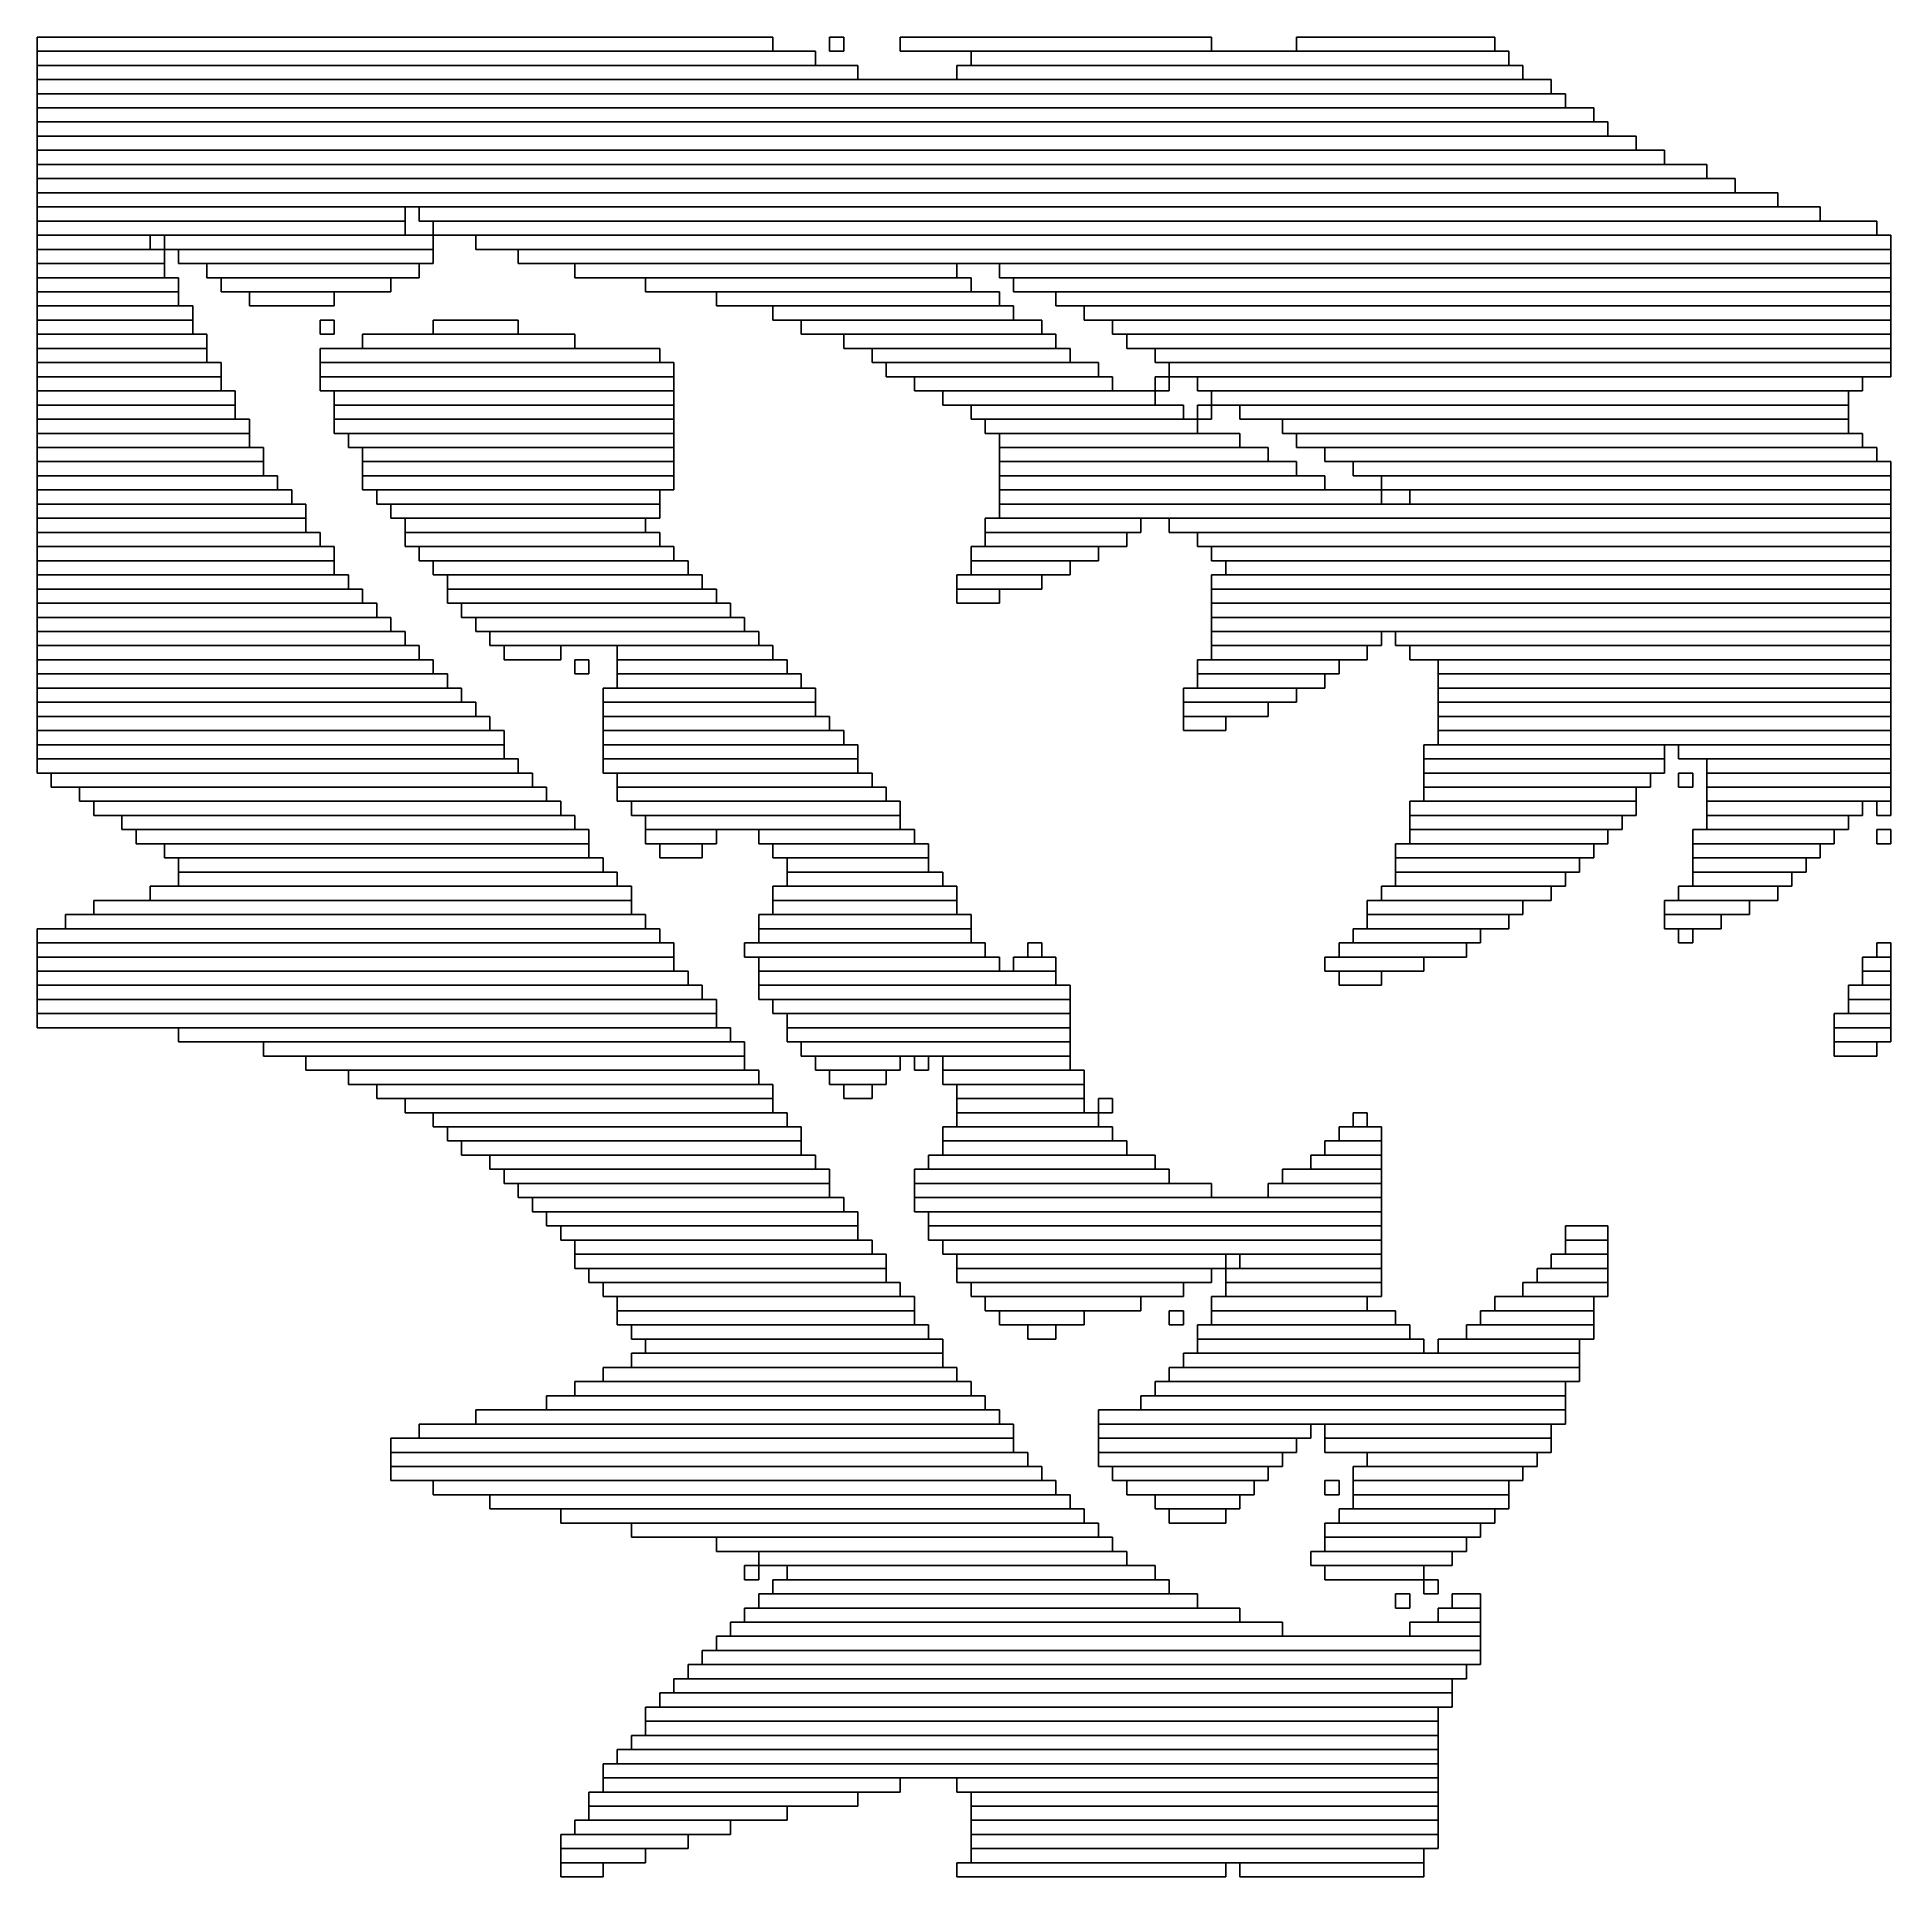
# Model space of a CAD drawing. Extents: x 446 to 577, y 447 to 577.
import ezdxf

# ---------------------------------------------------------------- set-up
doc = ezdxf.new("R2010")
doc.units = 0

msp = doc.modelspace()

# ---------------------------------------------------------------- linework, layer by layer
for p, q in [((446, 577), (498, 577)), ((446, 576), (446, 577)), ((498, 577), (498, 576)), ((502, 577), (503, 577)), ((502, 576), (502, 577)), ((503, 577), (503, 576)), ((507, 577), (529, 577)), ((507, 576), (507, 577)), ((529, 577), (529, 576)), ((535, 577), (549, 577)), ((535, 576), (535, 577)), ((549, 577), (549, 576)), ((498, 576), (446, 576)), ((446, 576), (501, 576)), ((446, 575), (446, 576)), ((501, 576), (501, 575)), ((503, 576), (502, 576)), ((529, 576), (507, 576)), ((512, 576), (550, 576)), ((512, 575), (512, 576)), ((549, 576), (535, 576)), ((550, 576), (550, 575)), ((501, 575), (446, 575)), ((446, 575), (504, 575)), ((446, 574), (446, 575)), ((504, 574), (446, 574)), ((446, 574), (553, 574)), ((446, 573), (446, 574)), ((504, 575), (504, 574)), ((511, 575), (551, 575)), ((511, 574), (511, 575)), ((551, 574), (511, 574)), ((550, 575), (512, 575)), ((551, 575), (551, 574)), ((553, 574), (553, 573)), ((553, 573), (446, 573)), ((446, 573), (554, 573)), ((446, 572), (446, 573)), ((554, 573), (554, 572)), ((554, 572), (446, 572)), ((446, 572), (556, 572)), ((446, 571), (446, 572)), ((556, 572), (556, 571)), ((556, 571), (446, 571)), ((446, 571), (557, 571)), ((446, 570), (446, 571)), ((557, 570), (446, 570)), ((446, 570), (559, 570)), ((446, 569), (446, 570)), ((557, 571), (557, 570)), ((559, 570), (559, 569)), ((559, 569), (446, 569)), ((446, 569), (561, 569)), ((446, 568), (446, 569)), ((561, 569), (561, 568)), ((561, 568), (446, 568)), ((446, 568), (564, 568)), ((446, 567), (446, 568)), ((564, 568), (564, 567)), ((564, 567), (446, 567)), ((446, 567), (566, 567)), ((446, 566), (446, 567)), ((566, 566), (446, 566)), ((446, 566), (569, 566)), ((446, 565), (446, 566)), ((566, 567), (566, 566)), ((569, 566), (569, 565)), ((569, 565), (446, 565)), ((446, 565), (472, 565)), ((446, 564), (446, 565)), ((472, 565), (472, 564)), ((473, 565), (572, 565)), ((473, 564), (473, 565)), ((572, 565), (572, 564)), ((472, 564), (446, 564)), ((446, 564), (472, 564)), ((446, 563), (446, 564)), ((472, 564), (472, 563)), ((572, 564), (473, 564)), ((474, 564), (576, 564)), ((474, 563), (474, 564)), ((576, 564), (576, 563)), ((472, 563), (446, 563)), ((446, 563), (454, 563)), ((446, 562), (446, 563)), ((454, 562), (446, 562)), ((446, 562), (455, 562)), ((446, 561), (446, 562)), ((454, 563), (454, 562)), ((455, 563), (474, 563)), ((455, 562), (455, 563)), ((474, 562), (455, 562)), ((455, 562), (455, 561)), ((456, 562), (474, 562)), ((456, 561), (456, 562)), ((576, 563), (474, 563)), ((474, 563), (474, 562)), ((474, 562), (474, 561)), ((477, 563), (577, 563)), ((477, 562), (477, 563)), ((577, 562), (477, 562)), ((480, 562), (577, 562)), ((480, 561), (480, 562)), ((577, 563), (577, 562)), ((577, 562), (577, 561)), ((455, 561), (446, 561)), ((446, 561), (455, 561)), ((446, 560), (446, 561)), ((455, 561), (455, 560)), ((474, 561), (456, 561)), ((458, 561), (473, 561)), ((458, 560), (458, 561)), ((473, 561), (473, 560)), ((577, 561), (480, 561)), ((484, 561), (511, 561)), ((484, 560), (484, 561)), ((511, 561), (511, 560)), ((514, 561), (577, 561)), ((514, 560), (514, 561)), ((577, 561), (577, 560)), ((455, 560), (446, 560)), ((446, 560), (456, 560)), ((446, 559), (446, 560)), ((456, 560), (456, 559)), ((473, 560), (458, 560)), ((459, 560), (471, 560)), ((459, 559), (459, 560)), ((471, 560), (471, 559)), ((511, 560), (484, 560)), ((489, 560), (512, 560)), ((489, 559), (489, 560)), ((512, 560), (512, 559)), ((577, 560), (514, 560)), ((515, 560), (577, 560)), ((515, 559), (515, 560)), ((577, 560), (577, 559)), ((456, 559), (446, 559)), ((446, 559), (456, 559)), ((446, 558), (446, 559)), ((456, 559), (456, 558)), ((471, 559), (459, 559)), ((461, 559), (467, 559)), ((461, 558), (461, 559)), ((467, 559), (467, 558)), ((512, 559), (489, 559)), ((494, 559), (514, 559)), ((494, 558), (494, 559)), ((514, 559), (514, 558)), ((577, 559), (515, 559)), ((518, 559), (577, 559)), ((518, 558), (518, 559)), ((577, 559), (577, 558)), ((456, 558), (446, 558)), ((446, 558), (457, 558)), ((446, 557), (446, 558)), ((457, 557), (446, 557)), ((446, 557), (457, 557)), ((446, 556), (446, 557)), ((457, 558), (457, 557)), ((457, 557), (457, 556)), ((467, 558), (461, 558)), ((466, 557), (467, 557)), ((466, 556), (466, 557)), ((467, 557), (467, 556)), ((474, 557), (480, 557)), ((474, 556), (474, 557)), ((480, 557), (480, 556)), ((514, 558), (494, 558)), ((498, 558), (515, 558)), ((498, 557), (498, 558)), ((515, 557), (498, 557)), ((500, 557), (517, 557)), ((500, 556), (500, 557)), ((515, 558), (515, 557)), ((517, 557), (517, 556)), ((577, 558), (518, 558)), ((520, 558), (577, 558)), ((520, 557), (520, 558)), ((577, 557), (520, 557)), ((522, 557), (577, 557)), ((522, 556), (522, 557)), ((577, 558), (577, 557)), ((577, 557), (577, 556)), ((457, 556), (446, 556)), ((446, 556), (458, 556)), ((446, 555), (446, 556)), ((458, 556), (458, 555)), ((467, 556), (466, 556)), ((469, 556), (484, 556)), ((469, 555), (469, 556)), ((480, 556), (474, 556)), ((484, 556), (484, 555)), ((517, 556), (500, 556)), ((503, 556), (518, 556)), ((503, 555), (503, 556)), ((518, 556), (518, 555)), ((577, 556), (522, 556)), ((523, 556), (577, 556)), ((523, 555), (523, 556)), ((577, 556), (577, 555)), ((458, 555), (446, 555)), ((446, 555), (458, 555)), ((446, 554), (446, 555)), ((458, 555), (458, 554)), ((466, 555), (490, 555)), ((466, 554), (466, 555)), ((484, 555), (469, 555)), ((490, 555), (490, 554)), ((518, 555), (503, 555)), ((505, 555), (519, 555)), ((505, 554), (505, 555)), ((519, 555), (519, 554)), ((577, 555), (523, 555)), ((525, 555), (577, 555)), ((525, 554), (525, 555)), ((577, 555), (577, 554)), ((458, 554), (446, 554)), ((446, 554), (459, 554)), ((446, 553), (446, 554)), ((459, 553), (446, 553)), ((446, 553), (459, 553)), ((446, 552), (446, 553)), ((459, 554), (459, 553)), ((459, 553), (459, 552)), ((490, 554), (466, 554)), ((466, 554), (491, 554)), ((466, 553), (466, 554)), ((491, 553), (466, 553)), ((466, 553), (491, 553)), ((466, 552), (466, 553)), ((491, 554), (491, 553)), ((491, 553), (491, 552)), ((519, 554), (505, 554)), ((506, 554), (521, 554)), ((506, 553), (506, 554)), ((521, 553), (506, 553)), ((508, 553), (522, 553)), ((508, 552), (508, 553)), ((521, 554), (521, 553)), ((522, 553), (522, 552)), ((577, 554), (525, 554)), ((525, 553), (526, 553)), ((525, 552), (525, 553)), ((526, 554), (577, 554)), ((526, 553), (526, 554)), ((577, 553), (526, 553)), ((526, 553), (526, 552)), ((528, 553), (575, 553)), ((528, 552), (528, 553)), ((575, 553), (575, 552)), ((577, 554), (577, 553)), ((459, 552), (446, 552)), ((446, 552), (460, 552)), ((446, 551), (446, 552)), ((460, 552), (460, 551)), ((491, 552), (466, 552)), ((467, 552), (491, 552)), ((467, 551), (467, 552)), ((491, 552), (491, 551)), ((522, 552), (508, 552)), ((510, 552), (525, 552)), ((510, 551), (510, 552)), ((526, 552), (525, 552)), ((525, 552), (525, 551)), ((575, 552), (528, 552)), ((529, 552), (574, 552)), ((529, 551), (529, 552)), ((574, 552), (574, 551)), ((460, 551), (446, 551)), ((446, 551), (460, 551)), ((446, 550), (446, 551)), ((460, 551), (460, 550)), ((491, 551), (467, 551)), ((467, 551), (491, 551)), ((467, 550), (467, 551)), ((491, 551), (491, 550)), ((525, 551), (510, 551)), ((512, 551), (527, 551)), ((512, 550), (512, 551)), ((527, 551), (527, 550)), ((528, 551), (529, 551)), ((528, 550), (528, 551)), ((574, 551), (529, 551)), ((529, 551), (529, 550)), ((531, 551), (574, 551)), ((531, 550), (531, 551)), ((574, 551), (574, 550)), ((460, 550), (446, 550)), ((446, 550), (461, 550)), ((446, 549), (446, 550)), ((461, 549), (446, 549)), ((446, 549), (461, 549)), ((446, 548), (446, 549)), ((461, 550), (461, 549)), ((461, 549), (461, 548)), ((491, 550), (467, 550)), ((467, 550), (491, 550)), ((467, 549), (467, 550)), ((491, 549), (467, 549)), ((468, 549), (491, 549)), ((468, 548), (468, 549)), ((491, 550), (491, 549)), ((491, 549), (491, 548)), ((527, 550), (512, 550)), ((513, 550), (528, 550)), ((513, 549), (513, 550)), ((528, 549), (513, 549)), ((514, 549), (531, 549)), ((514, 548), (514, 549)), ((529, 550), (528, 550)), ((528, 550), (528, 549)), ((574, 550), (531, 550)), ((531, 549), (531, 548)), ((534, 550), (574, 550)), ((534, 549), (534, 550)), ((574, 549), (534, 549)), ((535, 549), (575, 549)), ((535, 548), (535, 549)), ((574, 550), (574, 549)), ((575, 549), (575, 548)), ((461, 548), (446, 548)), ((446, 548), (462, 548)), ((446, 547), (446, 548)), ((462, 548), (462, 547)), ((491, 548), (468, 548)), ((469, 548), (491, 548)), ((469, 547), (469, 548)), ((491, 548), (491, 547)), ((531, 548), (514, 548)), ((514, 548), (533, 548)), ((514, 547), (514, 548)), ((533, 548), (533, 547)), ((575, 548), (535, 548)), ((537, 548), (576, 548)), ((537, 547), (537, 548)), ((576, 548), (576, 547)), ((462, 547), (446, 547)), ((446, 547), (462, 547)), ((446, 546), (446, 547)), ((462, 547), (462, 546)), ((491, 547), (469, 547)), ((469, 547), (491, 547)), ((469, 546), (469, 547)), ((491, 547), (491, 546)), ((533, 547), (514, 547)), ((514, 547), (535, 547)), ((514, 546), (514, 547)), ((535, 547), (535, 546)), ((576, 547), (537, 547)), ((539, 547), (577, 547)), ((539, 546), (539, 547)), ((577, 547), (577, 546)), ((462, 546), (446, 546)), ((446, 546), (463, 546)), ((446, 545), (446, 546)), ((463, 545), (446, 545)), ((446, 545), (464, 545)), ((446, 544), (446, 545)), ((463, 546), (463, 545)), ((464, 545), (464, 544)), ((491, 546), (469, 546)), ((469, 546), (491, 546)), ((469, 545), (469, 546)), ((491, 545), (469, 545)), ((470, 545), (490, 545)), ((470, 544), (470, 545)), ((490, 545), (490, 544)), ((491, 546), (491, 545)), ((535, 546), (514, 546)), ((514, 546), (537, 546)), ((514, 545), (514, 546)), ((537, 545), (514, 545)), ((514, 545), (541, 545)), ((514, 544), (514, 545)), ((537, 546), (537, 545)), ((577, 546), (539, 546)), ((541, 546), (577, 546)), ((541, 545), (541, 546)), ((577, 545), (541, 545)), ((541, 545), (541, 544)), ((543, 545), (577, 545)), ((543, 544), (543, 545)), ((577, 546), (577, 545)), ((577, 545), (577, 544)), ((464, 544), (446, 544)), ((446, 544), (465, 544)), ((446, 543), (446, 544)), ((465, 544), (465, 543)), ((490, 544), (470, 544)), ((471, 544), (490, 544)), ((471, 543), (471, 544)), ((490, 544), (490, 543)), ((541, 544), (514, 544)), ((514, 544), (577, 544)), ((514, 543), (514, 544)), ((577, 544), (543, 544)), ((577, 544), (577, 543)), ((465, 543), (446, 543)), ((446, 543), (465, 543)), ((446, 542), (446, 543)), ((465, 543), (465, 542)), ((490, 543), (471, 543)), ((472, 543), (489, 543)), ((472, 542), (472, 543)), ((489, 543), (489, 542)), ((513, 543), (524, 543)), ((513, 542), (513, 543)), ((577, 543), (514, 543)), ((524, 543), (524, 542)), ((526, 543), (577, 543)), ((526, 542), (526, 543)), ((577, 543), (577, 542)), ((465, 542), (446, 542)), ((446, 542), (466, 542)), ((446, 541), (446, 542)), ((466, 542), (466, 541)), ((489, 542), (472, 542)), ((472, 542), (490, 542)), ((472, 541), (472, 542)), ((490, 542), (490, 541)), ((524, 542), (513, 542)), ((513, 542), (523, 542)), ((513, 541), (513, 542)), ((523, 542), (523, 541)), ((577, 542), (526, 542)), ((528, 542), (577, 542)), ((528, 541), (528, 542)), ((577, 542), (577, 541)), ((466, 541), (446, 541)), ((446, 541), (467, 541)), ((446, 540), (446, 541)), ((467, 540), (446, 540)), ((446, 540), (467, 540)), ((446, 539), (446, 540)), ((467, 541), (467, 540)), ((467, 540), (467, 539)), ((490, 541), (472, 541)), ((473, 541), (491, 541)), ((473, 540), (473, 541)), ((491, 540), (473, 540)), ((474, 540), (492, 540)), ((474, 539), (474, 540)), ((491, 541), (491, 540)), ((492, 540), (492, 539)), ((512, 541), (521, 541)), ((512, 540), (512, 541)), ((521, 540), (512, 540)), ((512, 540), (519, 540)), ((512, 539), (512, 540)), ((523, 541), (513, 541)), ((519, 540), (519, 539)), ((521, 541), (521, 540)), ((577, 541), (528, 541)), ((529, 541), (577, 541)), ((529, 540), (529, 541)), ((577, 540), (529, 540)), ((530, 540), (577, 540)), ((530, 539), (530, 540)), ((577, 541), (577, 540)), ((577, 540), (577, 539)), ((467, 539), (446, 539)), ((446, 539), (468, 539)), ((446, 538), (446, 539)), ((468, 539), (468, 538)), ((492, 539), (474, 539)), ((475, 539), (493, 539)), ((475, 538), (475, 539)), ((493, 539), (493, 538)), ((511, 539), (517, 539)), ((511, 538), (511, 539)), ((519, 539), (512, 539)), ((517, 539), (517, 538)), ((529, 539), (577, 539)), ((529, 538), (529, 539)), ((577, 539), (530, 539)), ((577, 539), (577, 538)), ((468, 538), (446, 538)), ((446, 538), (469, 538)), ((446, 537), (446, 538)), ((469, 538), (469, 537)), ((493, 538), (475, 538)), ((475, 538), (494, 538)), ((475, 537), (475, 538)), ((494, 538), (494, 537)), ((517, 538), (511, 538)), ((511, 538), (514, 538)), ((511, 537), (511, 538)), ((514, 538), (514, 537)), ((577, 538), (529, 538)), ((529, 538), (577, 538)), ((529, 537), (529, 538)), ((577, 538), (577, 537)), ((469, 537), (446, 537)), ((446, 537), (470, 537)), ((446, 536), (446, 537)), ((470, 536), (446, 536)), ((446, 536), (471, 536)), ((446, 535), (446, 536)), ((470, 537), (470, 536)), ((471, 536), (471, 535)), ((494, 537), (475, 537)), ((476, 537), (495, 537)), ((476, 536), (476, 537)), ((495, 536), (476, 536)), ((477, 536), (496, 536)), ((477, 535), (477, 536)), ((495, 537), (495, 536)), ((496, 536), (496, 535)), ((514, 537), (511, 537)), ((577, 537), (529, 537)), ((529, 537), (577, 537)), ((529, 536), (529, 537)), ((577, 536), (529, 536)), ((529, 536), (577, 536)), ((529, 535), (529, 536)), ((577, 537), (577, 536)), ((577, 536), (577, 535)), ((471, 535), (446, 535)), ((446, 535), (472, 535)), ((446, 534), (446, 535)), ((472, 535), (472, 534)), ((496, 535), (477, 535)), ((478, 535), (497, 535)), ((478, 534), (478, 535)), ((497, 535), (497, 534)), ((577, 535), (529, 535)), ((529, 535), (541, 535)), ((529, 534), (529, 535)), ((541, 535), (541, 534)), ((542, 535), (577, 535)), ((542, 534), (542, 535)), ((577, 535), (577, 534)), ((472, 534), (446, 534)), ((446, 534), (473, 534)), ((446, 533), (446, 534)), ((473, 534), (473, 533)), ((497, 534), (478, 534)), ((479, 534), (483, 534)), ((479, 533), (479, 534)), ((483, 534), (483, 533)), ((487, 534), (498, 534)), ((487, 533), (487, 534)), ((498, 534), (498, 533)), ((541, 534), (529, 534)), ((529, 534), (540, 534)), ((529, 533), (529, 534)), ((540, 534), (540, 533)), ((577, 534), (542, 534)), ((543, 534), (577, 534)), ((543, 533), (543, 534)), ((577, 534), (577, 533)), ((473, 533), (446, 533)), ((446, 533), (474, 533)), ((446, 532), (446, 533)), ((474, 532), (446, 532)), ((446, 532), (475, 532)), ((446, 531), (446, 532)), ((474, 533), (474, 532)), ((475, 532), (475, 531)), ((483, 533), (479, 533)), ((484, 533), (485, 533)), ((484, 532), (484, 533)), ((485, 532), (484, 532)), ((485, 533), (485, 532)), ((498, 533), (487, 533)), ((487, 533), (499, 533)), ((487, 532), (487, 533)), ((499, 532), (487, 532)), ((487, 532), (500, 532)), ((487, 531), (487, 532)), ((499, 533), (499, 532)), ((500, 532), (500, 531)), ((528, 533), (538, 533)), ((528, 532), (528, 533)), ((538, 532), (528, 532)), ((528, 532), (537, 532)), ((528, 531), (528, 532)), ((540, 533), (529, 533)), ((537, 532), (537, 531)), ((538, 533), (538, 532)), ((577, 533), (543, 533)), ((545, 533), (577, 533)), ((545, 532), (545, 533)), ((577, 532), (545, 532)), ((545, 532), (577, 532)), ((545, 531), (545, 532)), ((577, 533), (577, 532)), ((577, 532), (577, 531)), ((475, 531), (446, 531)), ((446, 531), (476, 531)), ((446, 530), (446, 531)), ((476, 531), (476, 530)), ((486, 531), (501, 531)), ((486, 530), (486, 531)), ((500, 531), (487, 531)), ((501, 531), (501, 530)), ((527, 531), (535, 531)), ((527, 530), (527, 531)), ((537, 531), (528, 531)), ((535, 531), (535, 530)), ((577, 531), (545, 531)), ((545, 531), (577, 531)), ((545, 530), (545, 531)), ((577, 531), (577, 530)), ((476, 530), (446, 530)), ((446, 530), (477, 530)), ((446, 529), (446, 530)), ((477, 530), (477, 529)), ((501, 530), (486, 530)), ((486, 530), (501, 530)), ((486, 529), (486, 530)), ((501, 530), (501, 529)), ((535, 530), (527, 530)), ((527, 530), (533, 530)), ((527, 529), (527, 530)), ((533, 530), (533, 529)), ((577, 530), (545, 530)), ((545, 530), (577, 530)), ((545, 529), (545, 530)), ((577, 530), (577, 529)), ((477, 529), (446, 529)), ((446, 529), (478, 529)), ((446, 528), (446, 529)), ((478, 528), (446, 528)), ((446, 528), (479, 528)), ((446, 527), (446, 528)), ((478, 529), (478, 528)), ((479, 528), (479, 527)), ((501, 529), (486, 529)), ((486, 529), (502, 529)), ((486, 528), (486, 529)), ((502, 528), (486, 528)), ((486, 528), (503, 528)), ((486, 527), (486, 528)), ((502, 529), (502, 528)), ((503, 528), (503, 527)), ((533, 529), (527, 529)), ((527, 529), (530, 529)), ((527, 528), (527, 529)), ((530, 528), (527, 528)), ((530, 529), (530, 528)), ((577, 529), (545, 529)), ((545, 529), (577, 529)), ((545, 528), (545, 529)), ((577, 528), (545, 528)), ((545, 528), (577, 528)), ((545, 527), (545, 528)), ((577, 529), (577, 528)), ((577, 528), (577, 527)), ((479, 527), (446, 527)), ((446, 527), (479, 527)), ((446, 526), (446, 527)), ((479, 527), (479, 526)), ((503, 527), (486, 527)), ((486, 527), (504, 527)), ((486, 526), (486, 527)), ((504, 527), (504, 526)), ((544, 527), (561, 527)), ((544, 526), (544, 527)), ((577, 527), (545, 527)), ((561, 527), (561, 526)), ((562, 527), (577, 527)), ((562, 526), (562, 527)), ((577, 527), (577, 526)), ((479, 526), (446, 526)), ((446, 526), (480, 526)), ((446, 525), (446, 526)), ((480, 526), (480, 525)), ((504, 526), (486, 526)), ((486, 526), (504, 526)), ((486, 525), (486, 526)), ((504, 526), (504, 525)), ((561, 526), (544, 526)), ((544, 526), (561, 526)), ((544, 525), (544, 526)), ((561, 526), (561, 525)), ((577, 526), (562, 526)), ((564, 526), (577, 526)), ((564, 525), (564, 526)), ((577, 526), (577, 525)), ((480, 525), (446, 525)), ((447, 525), (481, 525)), ((447, 524), (447, 525)), ((481, 524), (447, 524)), ((449, 524), (482, 524)), ((449, 523), (449, 524)), ((481, 525), (481, 524)), ((482, 524), (482, 523)), ((504, 525), (486, 525)), ((487, 525), (505, 525)), ((487, 524), (487, 525)), ((505, 524), (487, 524)), ((487, 524), (506, 524)), ((487, 523), (487, 524)), ((505, 525), (505, 524)), ((506, 524), (506, 523)), ((561, 525), (544, 525)), ((544, 525), (560, 525)), ((544, 524), (544, 525)), ((560, 524), (544, 524)), ((544, 524), (559, 524)), ((544, 523), (544, 524)), ((559, 524), (559, 523)), ((560, 525), (560, 524)), ((562, 525), (563, 525)), ((562, 524), (562, 525)), ((563, 524), (562, 524)), ((563, 525), (563, 524)), ((577, 525), (564, 525)), ((564, 525), (577, 525)), ((564, 524), (564, 525)), ((577, 524), (564, 524)), ((564, 524), (577, 524)), ((564, 523), (564, 524)), ((577, 525), (577, 524)), ((577, 524), (577, 523)), ((482, 523), (449, 523)), ((450, 523), (483, 523)), ((450, 522), (450, 523)), ((483, 523), (483, 522)), ((506, 523), (487, 523)), ((488, 523), (507, 523)), ((488, 522), (488, 523)), ((507, 523), (507, 522)), ((543, 523), (559, 523)), ((543, 522), (543, 523)), ((559, 523), (544, 523)), ((559, 523), (559, 522)), ((577, 523), (564, 523)), ((564, 523), (575, 523)), ((564, 522), (564, 523)), ((575, 523), (575, 522)), ((576, 523), (577, 523)), ((576, 522), (576, 523)), ((577, 523), (577, 522)), ((483, 522), (450, 522)), ((452, 522), (484, 522)), ((452, 521), (452, 522)), ((484, 522), (484, 521)), ((507, 522), (488, 522)), ((489, 522), (507, 522)), ((489, 521), (489, 522)), ((507, 522), (507, 521)), ((559, 522), (543, 522)), ((543, 522), (558, 522)), ((543, 521), (543, 522)), ((558, 522), (558, 521)), ((575, 522), (564, 522)), ((564, 522), (574, 522)), ((564, 521), (564, 522)), ((574, 522), (574, 521)), ((577, 522), (576, 522)), ((484, 521), (452, 521)), ((453, 521), (485, 521)), ((453, 520), (453, 521)), ((485, 521), (485, 520)), ((507, 521), (489, 521)), ((489, 521), (494, 521)), ((489, 520), (489, 521)), ((494, 521), (494, 520)), ((497, 521), (508, 521)), ((497, 520), (497, 521)), ((508, 521), (508, 520)), ((558, 521), (543, 521)), ((543, 521), (557, 521)), ((543, 520), (543, 521)), ((557, 521), (557, 520)), ((563, 521), (573, 521)), ((563, 520), (563, 521)), ((574, 521), (564, 521)), ((573, 521), (573, 520)), ((576, 521), (577, 521)), ((576, 520), (576, 521)), ((577, 521), (577, 520)), ((485, 520), (453, 520)), ((455, 520), (485, 520)), ((455, 519), (455, 520)), ((485, 519), (455, 519)), ((456, 519), (486, 519)), ((456, 518), (456, 519)), ((485, 520), (485, 519)), ((486, 519), (486, 518)), ((494, 520), (489, 520)), ((490, 520), (493, 520)), ((490, 519), (490, 520)), ((493, 519), (490, 519)), ((493, 520), (493, 519)), ((508, 520), (497, 520)), ((498, 520), (509, 520)), ((498, 519), (498, 520)), ((509, 519), (498, 519)), ((499, 519), (509, 519)), ((499, 518), (499, 519)), ((509, 520), (509, 519)), ((509, 519), (509, 518)), ((542, 520), (556, 520)), ((542, 519), (542, 520)), ((556, 519), (542, 519)), ((542, 519), (555, 519)), ((542, 518), (542, 519)), ((557, 520), (543, 520)), ((555, 519), (555, 518)), ((556, 520), (556, 519)), ((573, 520), (563, 520)), ((563, 520), (572, 520)), ((563, 519), (563, 520)), ((572, 519), (563, 519)), ((563, 519), (571, 519)), ((563, 518), (563, 519)), ((571, 519), (571, 518)), ((572, 520), (572, 519)), ((577, 520), (576, 520)), ((486, 518), (456, 518)), ((456, 518), (487, 518)), ((456, 517), (456, 518)), ((487, 518), (487, 517)), ((509, 518), (499, 518)), ((499, 518), (510, 518)), ((499, 517), (499, 518)), ((510, 518), (510, 517)), ((555, 518), (542, 518)), ((542, 518), (554, 518)), ((542, 517), (542, 518)), ((554, 518), (554, 517)), ((571, 518), (563, 518)), ((563, 518), (570, 518)), ((563, 517), (563, 518)), ((570, 518), (570, 517)), ((454, 517), (488, 517)), ((454, 516), (454, 517)), ((487, 517), (456, 517)), ((488, 517), (488, 516)), ((498, 517), (511, 517)), ((498, 516), (498, 517)), ((510, 517), (499, 517)), ((511, 517), (511, 516)), ((541, 517), (553, 517)), ((541, 516), (541, 517)), ((554, 517), (542, 517)), ((553, 517), (553, 516)), ((562, 517), (569, 517)), ((562, 516), (562, 517)), ((570, 517), (563, 517)), ((569, 517), (569, 516)), ((448, 515), (489, 515)), ((448, 514), (448, 515)), ((450, 516), (488, 516)), ((450, 515), (450, 516)), ((488, 515), (450, 515)), ((488, 516), (454, 516)), ((488, 516), (488, 515)), ((489, 515), (489, 514)), ((497, 515), (512, 515)), ((497, 514), (497, 515)), ((511, 516), (498, 516)), ((498, 516), (511, 516)), ((498, 515), (498, 516)), ((511, 515), (498, 515)), ((511, 516), (511, 515)), ((512, 515), (512, 514)), ((540, 516), (551, 516)), ((540, 515), (540, 516)), ((551, 515), (540, 515)), ((540, 515), (550, 515)), ((540, 514), (540, 515)), ((553, 516), (541, 516)), ((550, 515), (550, 514)), ((551, 516), (551, 515)), ((561, 516), (567, 516)), ((561, 515), (561, 516)), ((567, 515), (561, 515)), ((561, 515), (565, 515)), ((561, 514), (561, 515)), ((569, 516), (562, 516)), ((565, 515), (565, 514)), ((567, 516), (567, 515)), ((446, 514), (490, 514)), ((446, 513), (446, 514)), ((489, 514), (448, 514)), ((490, 514), (490, 513)), ((512, 514), (497, 514)), ((497, 514), (512, 514)), ((497, 513), (497, 514)), ((512, 514), (512, 513)), ((539, 514), (548, 514)), ((539, 513), (539, 514)), ((550, 514), (540, 514)), ((548, 514), (548, 513)), ((565, 514), (561, 514)), ((562, 514), (563, 514)), ((562, 513), (562, 514)), ((563, 514), (563, 513)), ((490, 513), (446, 513)), ((446, 513), (491, 513)), ((446, 512), (446, 513)), ((491, 513), (491, 512)), ((496, 513), (513, 513)), ((496, 512), (496, 513)), ((512, 513), (497, 513)), ((513, 513), (513, 512)), ((516, 513), (517, 513)), ((516, 512), (516, 513)), ((517, 513), (517, 512)), ((538, 513), (547, 513)), ((538, 512), (538, 513)), ((548, 513), (539, 513)), ((547, 513), (547, 512)), ((563, 513), (562, 513)), ((576, 513), (577, 513)), ((576, 512), (576, 513)), ((577, 513), (577, 512)), ((491, 512), (446, 512)), ((446, 512), (491, 512)), ((446, 511), (446, 512)), ((491, 511), (446, 511)), ((446, 511), (492, 511)), ((446, 510), (446, 511)), ((491, 512), (491, 511)), ((492, 511), (492, 510)), ((513, 512), (496, 512)), ((497, 512), (514, 512)), ((497, 511), (497, 512)), ((514, 511), (497, 511)), ((497, 511), (518, 511)), ((497, 510), (497, 511)), ((514, 512), (514, 511)), ((515, 512), (518, 512)), ((515, 511), (515, 512)), ((518, 511), (515, 511)), ((517, 512), (516, 512)), ((518, 512), (518, 511)), ((518, 511), (518, 510)), ((537, 512), (544, 512)), ((537, 511), (537, 512)), ((544, 511), (537, 511)), ((547, 512), (538, 512)), ((538, 511), (541, 511)), ((538, 510), (538, 511)), ((541, 511), (541, 510)), ((544, 512), (544, 511)), ((575, 512), (577, 512)), ((575, 511), (575, 512)), ((577, 511), (575, 511)), ((575, 511), (577, 511)), ((575, 510), (575, 511)), ((577, 512), (576, 512)), ((577, 512), (577, 511)), ((577, 511), (577, 510)), ((492, 510), (446, 510)), ((446, 510), (493, 510)), ((446, 509), (446, 510)), ((493, 510), (493, 509)), ((518, 510), (497, 510)), ((497, 510), (519, 510)), ((497, 509), (497, 510)), ((519, 510), (519, 509)), ((541, 510), (538, 510)), ((574, 510), (577, 510)), ((574, 509), (574, 510)), ((577, 510), (575, 510)), ((577, 510), (577, 509)), ((493, 509), (446, 509)), ((446, 509), (494, 509)), ((446, 508), (446, 509)), ((494, 509), (494, 508)), ((519, 509), (497, 509)), ((498, 509), (519, 509)), ((498, 508), (498, 509)), ((519, 509), (519, 508)), ((577, 509), (574, 509)), ((574, 509), (577, 509)), ((574, 508), (574, 509)), ((577, 509), (577, 508)), ((494, 508), (446, 508)), ((446, 508), (494, 508)), ((446, 507), (446, 508)), ((494, 507), (446, 507)), ((456, 507), (495, 507)), ((456, 506), (456, 507)), ((494, 508), (494, 507)), ((495, 507), (495, 506)), ((519, 508), (498, 508)), ((499, 508), (519, 508)), ((499, 507), (499, 508)), ((519, 507), (499, 507)), ((499, 507), (519, 507)), ((499, 506), (499, 507)), ((519, 508), (519, 507)), ((519, 507), (519, 506)), ((573, 508), (577, 508)), ((573, 507), (573, 508)), ((577, 507), (573, 507)), ((573, 507), (577, 507)), ((573, 506), (573, 507)), ((577, 508), (574, 508)), ((577, 508), (577, 507)), ((577, 507), (577, 506)), ((495, 506), (456, 506)), ((462, 506), (496, 506)), ((462, 505), (462, 506)), ((496, 506), (496, 505)), ((519, 506), (499, 506)), ((500, 506), (519, 506)), ((500, 505), (500, 506)), ((519, 506), (519, 505)), ((577, 506), (573, 506)), ((573, 506), (576, 506)), ((573, 505), (573, 506)), ((576, 506), (576, 505)), ((496, 505), (462, 505)), ((465, 505), (496, 505)), ((465, 504), (465, 505)), ((496, 505), (496, 504)), ((519, 505), (500, 505)), ((501, 505), (507, 505)), ((501, 504), (501, 505)), ((507, 505), (507, 504)), ((508, 505), (509, 505)), ((508, 504), (508, 505)), ((509, 505), (509, 504)), ((510, 505), (519, 505)), ((510, 504), (510, 505)), ((519, 505), (519, 504)), ((576, 505), (573, 505)), ((496, 504), (465, 504)), ((468, 504), (497, 504)), ((468, 503), (468, 504)), ((497, 504), (497, 503)), ((507, 504), (501, 504)), ((502, 504), (506, 504)), ((502, 503), (502, 504)), ((506, 504), (506, 503)), ((509, 504), (508, 504)), ((519, 504), (510, 504)), ((510, 504), (520, 504)), ((510, 503), (510, 504)), ((520, 504), (520, 503)), ((497, 503), (468, 503)), ((470, 503), (498, 503)), ((470, 502), (470, 503)), ((498, 502), (470, 502)), ((472, 502), (498, 502)), ((472, 501), (472, 502)), ((498, 503), (498, 502)), ((498, 502), (498, 501)), ((506, 503), (502, 503)), ((503, 503), (505, 503)), ((503, 502), (503, 503)), ((505, 502), (503, 502)), ((505, 503), (505, 502)), ((520, 503), (510, 503)), ((511, 503), (520, 503)), ((511, 502), (511, 503)), ((520, 502), (511, 502)), ((511, 502), (520, 502)), ((511, 501), (511, 502)), ((520, 503), (520, 502)), ((520, 502), (520, 501)), ((521, 502), (522, 502)), ((521, 501), (521, 502)), ((522, 502), (522, 501)), ((498, 501), (472, 501)), ((474, 501), (499, 501)), ((474, 500), (474, 501)), ((499, 501), (499, 500)), ((520, 501), (511, 501)), ((511, 501), (521, 501)), ((511, 500), (511, 501)), ((522, 501), (521, 501)), ((521, 501), (521, 500)), ((539, 501), (540, 501)), ((539, 500), (539, 501)), ((540, 501), (540, 500)), ((499, 500), (474, 500)), ((475, 500), (500, 500)), ((475, 499), (475, 500)), ((500, 500), (500, 499)), ((510, 500), (522, 500)), ((510, 499), (510, 500)), ((521, 500), (511, 500)), ((522, 500), (522, 499)), ((538, 500), (541, 500)), ((538, 499), (538, 500)), ((540, 500), (539, 500)), ((541, 500), (541, 499)), ((500, 499), (475, 499)), ((476, 499), (500, 499)), ((476, 498), (476, 499)), ((500, 498), (476, 498)), ((478, 498), (501, 498)), ((478, 497), (478, 498)), ((500, 499), (500, 498)), ((501, 498), (501, 497)), ((509, 498), (525, 498)), ((509, 497), (509, 498)), ((522, 499), (510, 499)), ((510, 499), (523, 499)), ((510, 498), (510, 499)), ((523, 498), (510, 498)), ((523, 499), (523, 498)), ((525, 498), (525, 497)), ((536, 498), (541, 498)), ((536, 497), (536, 498)), ((537, 499), (541, 499)), ((537, 498), (537, 499)), ((541, 498), (537, 498)), ((541, 499), (538, 499)), ((541, 499), (541, 498)), ((541, 498), (541, 497)), ((501, 497), (478, 497)), ((479, 497), (502, 497)), ((479, 496), (479, 497)), ((502, 497), (502, 496)), ((508, 497), (526, 497)), ((508, 496), (508, 497)), ((525, 497), (509, 497)), ((526, 497), (526, 496)), ((534, 497), (541, 497)), ((534, 496), (534, 497)), ((541, 497), (536, 497)), ((541, 497), (541, 496)), ((502, 496), (479, 496)), ((480, 496), (502, 496)), ((480, 495), (480, 496)), ((502, 496), (502, 495)), ((526, 496), (508, 496)), ((508, 496), (529, 496)), ((508, 495), (508, 496)), ((529, 496), (529, 495)), ((533, 496), (541, 496)), ((533, 495), (533, 496)), ((541, 496), (534, 496)), ((541, 496), (541, 495)), ((502, 495), (480, 495)), ((481, 495), (503, 495)), ((481, 494), (481, 495)), ((503, 494), (481, 494)), ((482, 494), (504, 494)), ((482, 493), (482, 494)), ((503, 495), (503, 494)), ((504, 494), (504, 493)), ((529, 495), (508, 495)), ((508, 495), (541, 495)), ((508, 494), (508, 495)), ((541, 494), (508, 494)), ((509, 494), (541, 494)), ((509, 493), (509, 494)), ((541, 495), (533, 495)), ((541, 495), (541, 494)), ((541, 494), (541, 493)), ((504, 493), (482, 493)), ((483, 493), (504, 493)), ((483, 492), (483, 493)), ((504, 493), (504, 492)), ((541, 493), (509, 493)), ((509, 493), (541, 493)), ((509, 492), (509, 493)), ((541, 493), (541, 492)), ((554, 493), (557, 493)), ((554, 492), (554, 493)), ((557, 493), (557, 492)), ((504, 492), (483, 492)), ((484, 492), (505, 492)), ((484, 491), (484, 492)), ((505, 492), (505, 491)), ((541, 492), (509, 492)), ((510, 492), (541, 492)), ((510, 491), (510, 492)), ((541, 492), (541, 491)), ((557, 492), (554, 492)), ((554, 492), (557, 492)), ((554, 491), (554, 492)), ((557, 492), (557, 491)), ((505, 491), (484, 491)), ((484, 491), (506, 491)), ((484, 490), (484, 491)), ((506, 490), (484, 490)), ((485, 490), (506, 490)), ((485, 489), (485, 490)), ((506, 491), (506, 490)), ((506, 490), (506, 489)), ((541, 491), (510, 491)), ((511, 491), (530, 491)), ((511, 490), (511, 491)), ((530, 490), (511, 490)), ((511, 490), (529, 490)), ((511, 489), (511, 490)), ((529, 490), (529, 489)), ((530, 491), (530, 490)), ((530, 490), (541, 490)), ((530, 489), (530, 490)), ((531, 491), (541, 491)), ((531, 490), (531, 491)), ((541, 490), (531, 490)), ((541, 491), (541, 490)), ((541, 490), (541, 489)), ((552, 490), (557, 490)), ((552, 489), (552, 490)), ((553, 491), (557, 491)), ((553, 490), (553, 491)), ((557, 490), (553, 490)), ((557, 491), (554, 491)), ((557, 491), (557, 490)), ((557, 490), (557, 489)), ((506, 489), (485, 489)), ((486, 489), (507, 489)), ((486, 488), (486, 489)), ((507, 489), (507, 488)), ((529, 489), (511, 489)), ((512, 489), (527, 489)), ((512, 488), (512, 489)), ((527, 489), (527, 488)), ((541, 489), (530, 489)), ((530, 489), (541, 489)), ((530, 488), (530, 489)), ((541, 489), (541, 488)), ((551, 489), (557, 489)), ((551, 488), (551, 489)), ((557, 489), (552, 489)), ((557, 489), (557, 488)), ((507, 488), (486, 488)), ((487, 488), (508, 488)), ((487, 487), (487, 488)), ((508, 488), (508, 487)), ((527, 488), (512, 488)), ((513, 488), (524, 488)), ((513, 487), (513, 488)), ((524, 488), (524, 487)), ((529, 488), (540, 488)), ((529, 487), (529, 488)), ((541, 488), (530, 488)), ((540, 488), (540, 487)), ((549, 488), (556, 488)), ((549, 487), (549, 488)), ((557, 488), (551, 488)), ((556, 488), (556, 487)), ((508, 487), (487, 487)), ((487, 487), (508, 487)), ((487, 486), (487, 487)), ((508, 487), (508, 486)), ((524, 487), (513, 487)), ((514, 487), (520, 487)), ((514, 486), (514, 487)), ((520, 487), (520, 486)), ((526, 487), (527, 487)), ((526, 486), (526, 487)), ((527, 487), (527, 486)), ((540, 487), (529, 487)), ((529, 487), (542, 487)), ((529, 486), (529, 487)), ((542, 487), (542, 486)), ((548, 487), (556, 487)), ((548, 486), (548, 487)), ((556, 487), (549, 487)), ((556, 487), (556, 486)), ((508, 486), (487, 486)), ((488, 486), (509, 486)), ((488, 485), (488, 486)), ((509, 485), (488, 485)), ((489, 485), (510, 485)), ((489, 484), (489, 485)), ((509, 486), (509, 485)), ((510, 485), (510, 484)), ((520, 486), (514, 486)), ((516, 486), (518, 486)), ((516, 485), (516, 486)), ((518, 485), (516, 485)), ((518, 486), (518, 485)), ((527, 486), (526, 486)), ((528, 486), (543, 486)), ((528, 485), (528, 486)), ((543, 485), (528, 485)), ((528, 485), (544, 485)), ((528, 484), (528, 485)), ((542, 486), (529, 486)), ((543, 486), (543, 485)), ((544, 485), (544, 484)), ((545, 485), (555, 485)), ((545, 484), (545, 485)), ((547, 486), (556, 486)), ((547, 485), (547, 486)), ((556, 485), (547, 485)), ((556, 486), (548, 486)), ((555, 485), (555, 484)), ((556, 486), (556, 485)), ((488, 484), (510, 484)), ((488, 483), (488, 484)), ((510, 484), (489, 484)), ((510, 484), (510, 483)), ((527, 484), (555, 484)), ((527, 483), (527, 484)), ((544, 484), (528, 484)), ((555, 484), (545, 484)), ((555, 484), (555, 483)), ((486, 483), (511, 483)), ((486, 482), (486, 483)), ((510, 483), (488, 483)), ((511, 483), (511, 482)), ((526, 483), (555, 483)), ((526, 482), (526, 483)), ((555, 483), (527, 483)), ((555, 483), (555, 482)), ((482, 481), (513, 481)), ((482, 480), (482, 481)), ((484, 482), (512, 482)), ((484, 481), (484, 482)), ((512, 481), (484, 481)), ((511, 482), (486, 482)), ((512, 482), (512, 481)), ((513, 481), (513, 480)), ((524, 481), (554, 481)), ((524, 480), (524, 481)), ((525, 482), (554, 482)), ((525, 481), (525, 482)), ((554, 481), (525, 481)), ((555, 482), (526, 482)), ((554, 482), (554, 481)), ((554, 481), (554, 480)), ((477, 480), (514, 480)), ((477, 479), (477, 480)), ((513, 480), (482, 480)), ((514, 480), (514, 479)), ((521, 480), (554, 480)), ((521, 479), (521, 480)), ((554, 480), (524, 480)), ((554, 480), (554, 479)), ((473, 479), (515, 479)), ((473, 478), (473, 479)), ((514, 479), (477, 479)), ((515, 479), (515, 478)), ((554, 479), (521, 479)), ((521, 479), (536, 479)), ((521, 478), (521, 479)), ((536, 479), (536, 478)), ((537, 479), (553, 479)), ((537, 478), (537, 479)), ((553, 479), (553, 478)), ((471, 478), (515, 478)), ((471, 477), (471, 478)), ((515, 477), (471, 477)), ((471, 477), (516, 477)), ((471, 476), (471, 477)), ((515, 478), (473, 478)), ((515, 478), (515, 477)), ((516, 477), (516, 476)), ((536, 478), (521, 478)), ((521, 478), (535, 478)), ((521, 477), (521, 478)), ((535, 477), (521, 477)), ((521, 477), (534, 477)), ((521, 476), (521, 477)), ((534, 477), (534, 476)), ((535, 478), (535, 477)), ((553, 478), (537, 478)), ((537, 478), (553, 478)), ((537, 477), (537, 478)), ((553, 477), (537, 477)), ((540, 477), (552, 477)), ((540, 476), (540, 477)), ((552, 477), (552, 476)), ((553, 478), (553, 477)), ((516, 476), (471, 476)), ((471, 476), (517, 476)), ((471, 475), (471, 476)), ((517, 476), (517, 475)), ((534, 476), (521, 476)), ((522, 476), (533, 476)), ((522, 475), (522, 476)), ((533, 476), (533, 475)), ((539, 476), (551, 476)), ((539, 475), (539, 476)), ((552, 476), (540, 476)), ((551, 476), (551, 475)), ((517, 475), (471, 475)), ((474, 475), (518, 475)), ((474, 474), (474, 475)), ((518, 475), (518, 474)), ((533, 475), (522, 475)), ((523, 475), (532, 475)), ((523, 474), (523, 475)), ((532, 475), (532, 474)), ((537, 475), (538, 475)), ((537, 474), (537, 475)), ((538, 475), (538, 474)), ((551, 475), (539, 475)), ((539, 475), (550, 475)), ((539, 474), (539, 475)), ((550, 475), (550, 474)), ((518, 474), (474, 474)), ((478, 474), (519, 474)), ((478, 473), (478, 474)), ((519, 473), (478, 473)), ((483, 473), (520, 473)), ((483, 472), (483, 473)), ((519, 474), (519, 473)), ((520, 473), (520, 472)), ((532, 474), (523, 474)), ((525, 474), (531, 474)), ((525, 473), (525, 474)), ((531, 473), (525, 473)), ((526, 473), (530, 473)), ((526, 472), (526, 473)), ((530, 473), (530, 472)), ((531, 474), (531, 473)), ((538, 474), (537, 474)), ((538, 473), (549, 473)), ((538, 472), (538, 473)), ((550, 474), (539, 474)), ((539, 474), (550, 474)), ((539, 473), (539, 474)), ((550, 473), (539, 473)), ((549, 473), (549, 472)), ((550, 474), (550, 473)), ((520, 472), (483, 472)), ((488, 472), (521, 472)), ((488, 471), (488, 472)), ((521, 472), (521, 471)), ((530, 472), (526, 472)), ((537, 472), (548, 472)), ((537, 471), (537, 472)), ((549, 472), (538, 472)), ((548, 472), (548, 471)), ((521, 471), (488, 471)), ((494, 471), (522, 471)), ((494, 470), (494, 471)), ((522, 471), (522, 470)), ((548, 471), (537, 471)), ((537, 471), (547, 471)), ((537, 470), (537, 471)), ((547, 471), (547, 470)), ((522, 470), (494, 470)), ((496, 469), (497, 469)), ((496, 468), (496, 469)), ((497, 470), (523, 470)), ((497, 469), (497, 470)), ((523, 469), (497, 469)), ((497, 469), (497, 468)), ((499, 469), (525, 469)), ((499, 468), (499, 469)), ((523, 470), (523, 469)), ((525, 469), (525, 468)), ((536, 470), (546, 470)), ((536, 469), (536, 470)), ((546, 469), (536, 469)), ((547, 470), (537, 470)), ((537, 469), (544, 469)), ((537, 468), (537, 469)), ((544, 469), (544, 468)), ((546, 470), (546, 469)), ((497, 468), (496, 468)), ((498, 468), (526, 468)), ((498, 467), (498, 468)), ((525, 468), (499, 468)), ((526, 468), (526, 467)), ((544, 468), (537, 468)), ((544, 468), (545, 468)), ((544, 467), (544, 468)), ((545, 468), (545, 467)), ((497, 467), (528, 467)), ((497, 466), (497, 467)), ((526, 467), (498, 467)), ((528, 467), (528, 466)), ((542, 467), (543, 467)), ((542, 466), (542, 467)), ((543, 467), (543, 466)), ((545, 467), (544, 467)), ((546, 467), (548, 467)), ((546, 466), (546, 467)), ((548, 467), (548, 466)), ((496, 466), (531, 466)), ((496, 465), (496, 466)), ((528, 466), (497, 466)), ((531, 466), (531, 465)), ((543, 466), (542, 466)), ((545, 466), (548, 466)), ((545, 465), (545, 466)), ((548, 466), (546, 466)), ((548, 466), (548, 465)), ((494, 464), (548, 464)), ((494, 463), (494, 464)), ((495, 465), (534, 465)), ((495, 464), (495, 465)), ((534, 464), (495, 464)), ((531, 465), (496, 465)), ((534, 465), (534, 464)), ((543, 465), (548, 465)), ((543, 464), (543, 465)), ((548, 464), (543, 464)), ((548, 465), (545, 465)), ((548, 465), (548, 464)), ((548, 464), (548, 463)), ((493, 463), (548, 463)), ((493, 462), (493, 463)), ((548, 463), (494, 463)), ((548, 463), (548, 462)), ((492, 462), (547, 462)), ((492, 461), (492, 462)), ((548, 462), (493, 462)), ((547, 462), (547, 461)), ((490, 460), (546, 460)), ((490, 459), (490, 460)), ((491, 461), (546, 461)), ((491, 460), (491, 461)), ((546, 460), (491, 460)), ((547, 461), (492, 461)), ((546, 461), (546, 460)), ((546, 460), (546, 459)), ((489, 459), (545, 459)), ((489, 458), (489, 459)), ((546, 459), (490, 459)), ((545, 459), (545, 458)), ((545, 458), (489, 458)), ((489, 458), (545, 458)), ((489, 457), (489, 458)), ((545, 458), (545, 457)), ((487, 456), (545, 456)), ((487, 455), (487, 456)), ((488, 457), (545, 457)), ((488, 456), (488, 457)), ((545, 456), (488, 456)), ((545, 457), (489, 457)), ((545, 457), (545, 456)), ((545, 456), (545, 455)), ((486, 455), (545, 455)), ((486, 454), (486, 455)), ((545, 455), (487, 455)), ((545, 455), (545, 454)), ((545, 454), (486, 454)), ((486, 454), (507, 454)), ((486, 453), (486, 454)), ((507, 454), (507, 453)), ((511, 454), (545, 454)), ((511, 453), (511, 454)), ((545, 454), (545, 453)), ((485, 453), (504, 453)), ((485, 452), (485, 453)), ((504, 452), (485, 452)), ((485, 452), (499, 452)), ((485, 451), (485, 452)), ((507, 453), (486, 453)), ((499, 452), (499, 451)), ((504, 453), (504, 452)), ((545, 453), (511, 453)), ((512, 453), (545, 453)), ((512, 452), (512, 453)), ((545, 452), (512, 452)), ((512, 452), (545, 452)), ((512, 451), (512, 452)), ((545, 453), (545, 452)), ((545, 452), (545, 451)), ((484, 451), (495, 451)), ((484, 450), (484, 451)), ((499, 451), (485, 451)), ((495, 451), (495, 450)), ((545, 451), (512, 451)), ((512, 451), (545, 451)), ((512, 450), (512, 451)), ((545, 451), (545, 450)), ((483, 450), (492, 450)), ((483, 449), (483, 450)), ((495, 450), (484, 450)), ((492, 450), (492, 449)), ((545, 450), (512, 450)), ((512, 450), (545, 450)), ((512, 449), (512, 450)), ((545, 450), (545, 449)), ((492, 449), (483, 449)), ((483, 449), (489, 449)), ((483, 448), (483, 449)), ((489, 449), (489, 448)), ((545, 449), (512, 449)), ((512, 449), (544, 449)), ((512, 448), (512, 449)), ((544, 449), (544, 448)), ((489, 448), (483, 448)), ((483, 448), (486, 448)), ((483, 447), (483, 448)), ((486, 447), (483, 447)), ((486, 448), (486, 447)), ((511, 448), (530, 448)), ((511, 447), (511, 448)), ((530, 447), (511, 447)), ((544, 448), (512, 448)), ((530, 448), (530, 447)), ((531, 448), (544, 448)), ((531, 447), (531, 448)), ((544, 447), (531, 447)), ((544, 448), (544, 447))]:
    msp.add_line(p, q)

doc.saveas('drawing.dxf')
